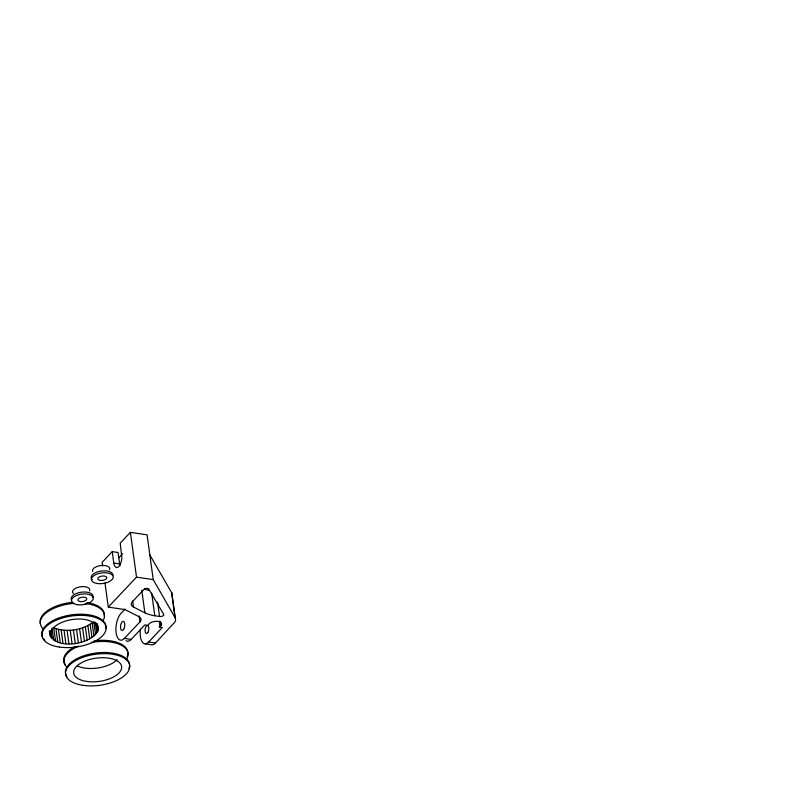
<?xml version="1.0" encoding="UTF-8"?>
<svg xmlns="http://www.w3.org/2000/svg" width="803" height="803" viewBox="0 0 803 803"><rect width="100%" height="100%" fill="white"/><g stroke="black" fill="none" stroke-linecap="round" stroke-linejoin="round"><path stroke-width="1.2" d="M49.836 634.601C52.034 618.139 95.105 611.906 98.187 629.943C92.375 645.12 51.372 651.705 49.334 630.957M140.415 629.281A14.424 6.494 -81.6 0 0 148.655 642.009L162.296 627.524L159.385 627.093L159.556 625.296A33.425 15.056 -81.6 0 0 159.707 621.03M120.028 565.764A8.793 3.965 -81.6 0 1 119.617 563.937L118.051 552.504L112.229 551.641L102.152 562.331L102.654 565.964M145.152 643.805L151.948 644.819A14.424 6.494 -81.6 0 0 155.451 643.022L174.843 622.134A17.355 8.411 -7.8 0 0 175.265 618.029L153.222 579.615L147.09 534.838L130.387 532.359L120.209 543.169L121.875 557.834A8.793 3.965 -81.6 0 1 118.031 567.139A8.793 3.965 -81.6 0 1 113.795 563.074L112.229 551.641M118.794 557.824L122.668 553.709M149.699 554.722L171.842 593.036L175.265 618.029M125.047 609.065L120.952 613.412A14.424 6.494 -81.6 0 0 116.124 632.854A14.424 6.494 -81.6 0 0 124.375 638.405L139.943 621.893A10.168 4.928 -7.8 0 0 138.839 616.634L124.977 609.587L108.285 607.108L136.52 577.136L130.387 532.359M126.041 640.674A14.424 6.494 -81.6 0 0 131.17 639.419L144.821 624.935L147.732 625.366L149.258 623.75A6.595 3.202 -7.8 0 1 158.081 621.442A6.595 3.202 -7.8 0 1 160.911 625.487L159.385 627.093M55.558 641.125L53.731 627.785C66.167 632.593 81.264 630.516 92.134 622.857L93.961 636.197M113.795 563.074L119.617 563.937M136.52 577.136L153.222 579.615M154.798 615.76L159.546 616.473A2.961 1.435 -7.8 0 0 162.728 615.981A2.961 1.435 -7.8 0 0 163.742 614.385L148.746 589.051A2.509 1.215 -7.8 0 0 146.608 588.358A2.509 1.215 -7.8 0 0 144.118 589.272L132.354 601.758A10.168 4.928 -7.8 0 0 133.469 607.008L144.871 612.809A30.936 14.996 -7.8 0 0 154.798 615.76L151.697 593.146M124.375 638.405L131.17 639.419M148.655 642.009L155.451 643.022M171.611 592.554L175.034 617.557M157.589 602.18L159.546 616.473M160.439 622.074L160.911 625.487M141.77 590.195L144.871 612.809M139.12 615.941L139.943 621.893M132.656 601.056L133.469 607.008M104.972 582.908L108.285 607.108M97.916 625.959L98.247 628.378M97.364 623.881L98.187 629.943M96.561 623.048L97.725 631.539M95.356 622.215L96.852 633.125M93.77 621.351L95.597 634.691M90.167 624.282L91.994 637.622M87.888 625.607L89.715 638.947M85.339 626.802L87.166 640.142M82.568 627.846L84.395 641.185M79.617 628.729L81.444 642.059M76.546 629.422L78.373 642.761M73.394 629.933L75.221 643.273M70.222 630.235L72.049 643.574M67.091 630.335L68.917 643.675M64.039 630.225L65.866 643.564M61.138 629.903L62.965 643.243M58.418 629.391L60.245 642.731M55.929 628.679L57.756 642.019M52.004 627.946L53.671 640.071M50.97 630.385L52.125 638.867M50.137 631.479L50.96 637.542M49.535 631.258L50.198 636.106M149.488 590.446A30.936 14.996 -7.8 0 1 144.359 589.061M71.698 600.212A10.991 5.33 -7.8 0 1 81.555 592.182A10.991 5.33 -7.8 0 1 92.757 597.512M73.394 593.547A8.682 4.206 -7.8 0 1 80.21 586.812A8.682 4.206 -7.8 0 1 89.615 590.938M92.174 579.636A10.991 5.33 -7.8 0 1 100.094 571.234A10.991 5.33 -7.8 0 1 112.922 575.621M92.656 571.385A8.682 4.206 -7.8 0 1 101.288 565.483A8.682 4.206 -7.8 0 1 109.569 569.759M171.842 593.036A17.355 8.411 -7.8 0 1 172.043 595.565M85.138 603.485A32.331 15.669 -7.8 0 1 102.593 621.462M43.352 629.07A32.331 15.669 -7.8 0 1 73.956 603.364M86.885 602.581A32.331 15.669 -7.8 0 1 104.199 616.112M40.632 624.272A32.331 15.669 -7.8 0 1 72.742 602.31M42.298 636.468A32.331 15.669 -7.8 0 1 72.31 614.747A32.331 15.669 -7.8 0 1 105.876 628.307M44.858 640.121A32.331 15.669 -7.8 0 1 43.322 638.365M66.93 676.648A32.331 15.669 -7.8 0 1 95.928 653.03A32.331 15.669 -7.8 0 1 128.871 668.688M94.252 640.834A32.331 15.669 -7.8 0 1 127.195 656.503M65.264 664.452A32.331 15.669 -7.8 0 1 75.06 646.566M91.271 642.46A32.331 15.669 -7.8 0 1 126.201 659.745M66.96 667.353A32.331 15.669 -7.8 0 1 78.594 646.124M117.188 659.604A24.19 11.724 -7.8 0 1 77.51 665.988M147.882 632.413A4.065 1.837 -81.6 0 0 147.903 625.637A4.065 1.837 -81.6 0 0 145.032 630.496A4.065 1.837 -81.6 0 0 147.882 632.413M77.359 604.689A10.991 5.33 -7.8 0 0 93.258 597.994A10.991 5.33 -7.8 0 0 76.436 595.505A10.991 5.33 -7.8 0 0 77.359 604.689M97.314 583.51A10.991 5.33 -7.8 0 0 113.213 576.815A10.991 5.33 -7.8 0 0 96.39 574.326A10.991 5.33 -7.8 0 0 97.314 583.51M123.742 629.201A4.617 2.078 -81.6 0 0 123.762 621.512A4.617 2.078 -81.6 0 0 120.5 627.023A4.617 2.078 -81.6 0 0 123.742 629.201M59.362 647.057A32.331 15.669 -7.8 0 0 106.096 627.374A32.331 15.669 -7.8 0 0 56.652 620.036A32.331 15.669 -7.8 0 0 59.362 647.057M100.255 580.388A4.507 2.188 -7.8 0 0 106.779 577.638A4.507 2.188 -7.8 0 0 99.883 576.614A4.507 2.188 -7.8 0 0 100.255 580.388M80.31 601.567A4.507 2.188 -7.8 0 0 86.824 598.827A4.507 2.188 -7.8 0 0 79.929 597.803A4.507 2.188 -7.8 0 0 80.31 601.567M82.98 685.34A32.331 15.669 -7.8 0 0 129.715 665.657A32.331 15.669 -7.8 0 0 80.26 658.319A32.331 15.669 -7.8 0 0 82.98 685.34M86.674 681.426A24.19 11.724 -7.8 0 0 121.634 666.691A24.19 11.724 -7.8 0 0 84.636 661.2A24.19 11.724 -7.8 0 0 86.674 681.426"/></g></svg>
